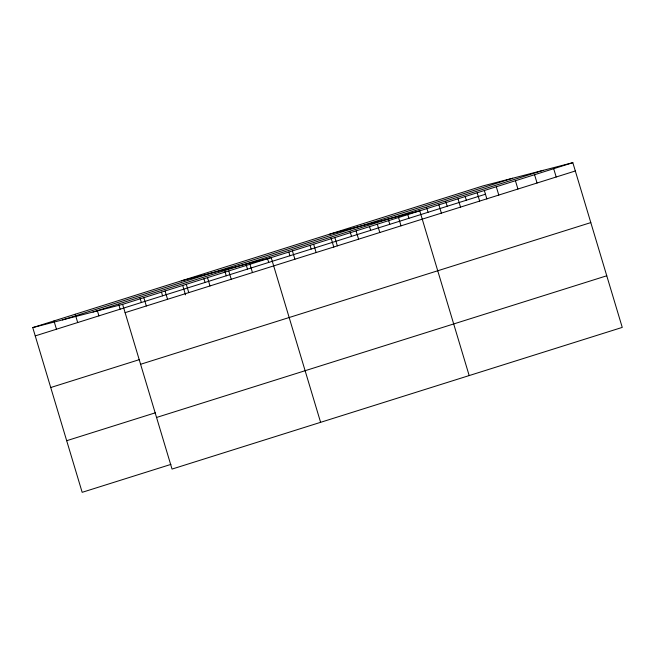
<?xml version="1.0" encoding="UTF-8"?>
<svg xmlns="http://www.w3.org/2000/svg" width="655" height="655" viewBox="0 0 655 655"><rect width="100%" height="100%" fill="white"/><g stroke="black" fill="none" stroke-linecap="round" stroke-linejoin="round"><path stroke-width="0.98" d="M32.75 327.598L482.964 185.922L572.83 162.677L622.25 327.402L172.036 469.078L122.616 304.354L32.75 327.598L82.17 492.323L170.922 464.395M62.405 319.935L512.619 178.25M92.961 312.026L543.175 170.349M122.616 304.354L572.83 162.677M35.239 335.9L485.453 194.224M125.105 312.656L575.319 170.98M50.73 387.523L139.482 359.595M140.596 364.278L590.81 222.594M66.679 440.709L155.44 412.773M156.553 417.464L606.767 275.78M329.891 234.089L419.757 210.844L469.176 375.569M181.32 280.848L271.186 257.603L320.606 422.328M553.696 168.695L556.185 176.997M534.562 174.713L537.051 183.015M515.428 180.739L517.917 189.041M496.293 186.757L498.783 195.059M484.348 190.531L486.886 199.005M477.159 192.783L479.648 201.085M465.214 196.557L466.319 200.242M458.025 198.801L460.514 207.103M445.801 201.65L447.185 206.268M438.891 204.827L441.38 213.129M426.667 207.676L428.051 212.285M407.811 214.619L408.916 218.311M398.535 217.525L401.024 225.828M388.677 220.637L389.782 224.329M377.313 224.206L379.802 232.509M369.543 226.663L370.648 230.347M356.083 230.887L358.572 239.19M350.13 231.764L351.514 236.373M334.861 237.56L337.35 245.862M330.996 237.781L333.813 247.172M313.639 244.241L316.128 252.543M310.052 245.379L311.158 249.072M292.408 250.922L294.906 259.224M288.83 252.06L289.936 255.753M267.6 258.741L268.706 262.434M249.964 264.276L252.453 272.578M246.1 264.497L247.484 269.115M228.734 270.957L231.231 279.259M224.878 271.178L226.262 275.788M207.512 277.638L210.001 285.94M203.926 278.776L205.04 282.469M186.29 284.319L188.779 292.621M182.704 285.457L185.529 294.881M165.068 291L167.557 299.302M161.482 292.138L162.587 295.831M143.838 297.673L146.335 305.975M139.982 297.894L141.365 302.504M118.751 304.575L120.135 309.185M97.251 310.331L98.913 315.866M75.202 314.244L77.691 322.547M53.972 320.925L56.461 329.228"/></g></svg>
